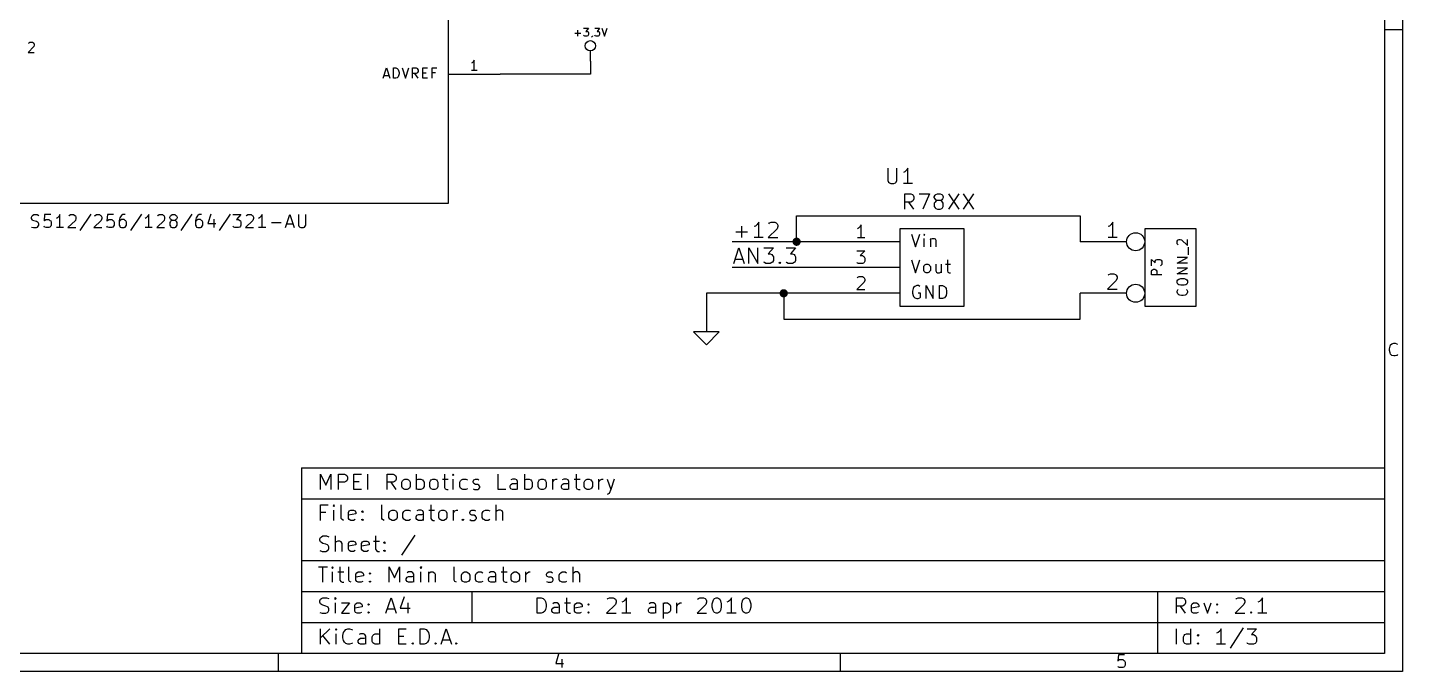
# Model space of a CAD drawing. Extents: x 4000 to 113000, y 4000 to 78670.
# Drawn here: x 59670 to 113000, y 4000 to 28980 of the extents above; entities that cross this region are included whole.
import ezdxf

# ---------------------------------------------------------------- set-up
doc = ezdxf.new("R2010")
doc.units = 0
doc.layers.add('BLACK', color=1, linetype='CONTINUOUS')

msp = doc.modelspace()

# ---------------------------------------------------------------- linework, layer by layer
at = {"layer": 'BLACK'}
for p, q in [((113000, 78670), (113000, 4000)), ((112300, 77970), (112300, 4700)), ((76000, 22170), (76000, 67170)), ((81020, 28650), (81020, 28880)), ((81240, 28950), (81430, 28950)), ((81430, 28950), (81330, 28830)), ((81330, 28830), (81370, 28830)), ((81370, 28830), (81400, 28820)), ((81400, 28820), (81410, 28810)), ((81410, 28810), (81430, 28780)), ((81670, 28950), (81860, 28950)), ((81860, 28950), (81760, 28830)), ((81760, 28830), (81800, 28830)), ((81800, 28830), (81830, 28820)), ((81830, 28820), (81840, 28810)), ((81840, 28810), (81860, 28780)), ((81950, 28950), (82050, 28650)), ((82050, 28650), (82150, 28950)), ((113000, 28890), (112300, 28890)), ((59710, 28370), (59730, 28390)), ((59730, 28390), (59760, 28410)), ((59760, 28410), (59860, 28410)), ((59860, 28410), (59900, 28390)), ((59900, 28390), (59920, 28370)), ((59920, 28370), (59930, 28330)), ((59930, 28290), (59920, 28240)), ((59930, 28330), (59930, 28290)), ((80900, 28760), (81130, 28760)), ((81260, 28660), (81240, 28680)), ((81290, 28650), (81260, 28660)), ((81370, 28650), (81290, 28650)), ((81400, 28660), (81370, 28650)), ((81410, 28680), (81400, 28660)), ((81430, 28710), (81410, 28680)), ((81430, 28780), (81430, 28710)), ((81560, 28620), (81550, 28610)), ((81580, 28650), (81560, 28620)), ((81580, 28660), (81580, 28650)), ((81690, 28660), (81670, 28680)), ((81720, 28650), (81690, 28660)), ((81800, 28650), (81720, 28650)), ((81830, 28660), (81800, 28650)), ((81840, 28680), (81830, 28660)), ((81860, 28710), (81840, 28680)), ((81860, 28780), (81860, 28710)), ((59920, 28240), (59690, 28010)), ((59690, 28010), (59930, 28010)), ((81500, 27670), (81500, 28070)), ((73460, 27010), (73590, 27410)), ((73590, 27410), (73720, 27010)), ((73860, 27010), (73860, 27410)), ((73860, 27410), (73950, 27410)), ((73950, 27410), (74010, 27390)), ((74010, 27390), (74050, 27350)), ((74050, 27350), (74060, 27310)), ((74060, 27310), (74080, 27240)), ((74080, 27240), (74080, 27180)), ((74200, 27410), (74330, 27010)), ((74330, 27010), (74460, 27410)), ((74600, 27010), (74600, 27410)), ((74600, 27410), (74750, 27410)), ((74750, 27200), (74600, 27200)), ((74820, 27010), (74690, 27200)), ((74750, 27410), (74790, 27390)), ((74790, 27220), (74750, 27200)), ((74790, 27390), (74800, 27370)), ((74800, 27240), (74790, 27220)), ((74800, 27370), (74820, 27330)), ((74820, 27270), (74800, 27240)), ((74820, 27330), (74820, 27270)), ((75000, 27010), (75000, 27410)), ((75000, 27410), (75190, 27410)), ((75000, 27220), (75130, 27220)), ((75360, 27010), (75360, 27410)), ((75360, 27410), (75550, 27410)), ((75490, 27220), (75360, 27220)), ((76920, 27610), (76890, 27590)), ((77110, 27310), (76890, 27310)), ((76960, 27650), (76920, 27610)), ((77000, 27710), (76960, 27650)), ((77000, 27310), (77000, 27710)), ((81500, 27670), (81500, 27170)), ((73500, 27120), (73690, 27120)), ((73950, 27010), (73860, 27010)), ((74010, 27030), (73950, 27010)), ((74050, 27070), (74010, 27030)), ((74060, 27100), (74050, 27070)), ((74080, 27180), (74060, 27100)), ((75190, 27010), (75000, 27010)), ((76000, 27170), (78000, 27170)), ((81500, 27170), (78000, 27170)), ((93040, 23530), (93040, 23040)), ((93390, 23040), (93390, 23530)), ((93820, 23530), (93760, 23440)), ((93820, 22930), (93820, 23530)), ((93040, 23040), (93070, 22980)), ((93070, 22980), (93100, 22960)), ((93100, 22960), (93160, 22930)), ((93270, 22930), (93330, 22960)), ((93330, 22960), (93360, 22980)), ((93360, 22980), (93390, 23040)), ((93700, 23380), (93640, 23360)), ((93760, 23440), (93700, 23380)), ((93160, 22930), (93270, 22930)), ((93990, 22930), (93640, 22930)), ((93700, 21930), (93700, 22530)), ((93700, 22530), (93930, 22530)), ((93930, 22530), (93990, 22500)), ((93990, 22500), (94020, 22470)), ((94020, 22470), (94050, 22410)), ((94050, 22410), (94050, 22330)), ((94250, 22530), (94650, 22530)), ((94650, 22530), (94390, 21930)), ((94840, 22410), (94870, 22470)), ((94840, 22380), (94840, 22410)), ((94870, 22470), (94900, 22500)), ((94900, 22500), (94960, 22530)), ((94960, 22530), (95070, 22530)), ((95070, 22530), (95130, 22500)), ((95130, 22500), (95160, 22470)), ((95160, 22470), (95190, 22410)), ((95190, 22410), (95190, 22380)), ((95390, 22530), (95790, 21930)), ((95790, 22530), (95390, 21930)), ((95960, 22530), (96360, 21930)), ((96360, 22530), (95960, 21930)), ((56000, 22170), (76000, 22170)), ((93930, 22210), (93700, 22210)), ((94050, 21930), (93850, 22210)), ((93990, 22240), (93930, 22210)), ((94020, 22270), (93990, 22240)), ((94050, 22330), (94020, 22270)), ((94870, 22330), (94840, 22380)), ((94870, 22210), (94840, 22160)), ((94840, 22160), (94840, 22040)), ((94840, 22040), (94870, 21980)), ((94900, 22300), (94870, 22330)), ((94900, 22240), (94870, 22210)), ((94870, 21980), (94900, 21960)), ((94960, 22270), (94900, 22300)), ((94960, 22270), (94900, 22240)), ((94900, 21960), (94960, 21930)), ((95070, 22270), (94960, 22270)), ((94960, 21930), (95070, 21930)), ((95130, 22300), (95070, 22270)), ((95130, 22240), (95070, 22270)), ((95070, 21930), (95130, 21960)), ((95160, 22330), (95130, 22300)), ((95160, 22210), (95130, 22240)), ((95130, 21960), (95160, 21980)), ((95190, 22380), (95160, 22330)), ((95190, 22160), (95160, 22210)), ((95160, 21980), (95190, 22040)), ((95190, 22040), (95190, 22160)), ((59830, 21620), (59850, 21670)), ((59830, 21570), (59830, 21620)), ((59850, 21530), (59830, 21570)), ((59850, 21670), (59870, 21690)), ((59870, 21500), (59850, 21530)), ((59870, 21690), (59920, 21720)), ((59920, 21480), (59870, 21500)), ((59920, 21720), (60040, 21720)), ((60020, 21460), (59920, 21480)), ((60060, 21430), (60020, 21460)), ((60040, 21720), (60110, 21690)), ((60090, 21410), (60060, 21430)), ((60110, 21360), (60090, 21410)), ((60110, 21310), (60110, 21360)), ((60330, 21720), (60310, 21480)), ((60310, 21480), (60330, 21500)), ((60570, 21720), (60330, 21720)), ((60330, 21500), (60380, 21530)), ((60380, 21530), (60500, 21530)), ((60500, 21530), (60540, 21500)), ((60540, 21500), (60570, 21480)), ((60570, 21480), (60590, 21430)), ((60590, 21430), (60590, 21310)), ((60830, 21600), (60790, 21570)), ((60880, 21650), (60830, 21600)), ((60930, 21720), (60880, 21650)), ((60930, 21220), (60930, 21720)), ((61530, 21500), (61240, 21220)), ((61270, 21670), (61290, 21690)), ((61290, 21690), (61340, 21720)), ((61340, 21720), (61460, 21720)), ((61460, 21720), (61500, 21690)), ((61500, 21690), (61530, 21670)), ((61530, 21670), (61550, 21620)), ((61550, 21570), (61530, 21500)), ((61550, 21620), (61550, 21570)), ((62130, 21740), (61700, 21100)), ((62530, 21500), (62240, 21220)), ((62270, 21670), (62290, 21690)), ((62290, 21690), (62340, 21720)), ((62340, 21720), (62460, 21720)), ((62460, 21720), (62500, 21690)), ((62500, 21690), (62530, 21670)), ((62530, 21670), (62550, 21620)), ((62550, 21570), (62530, 21500)), ((62550, 21620), (62550, 21570)), ((62770, 21720), (62750, 21480)), ((62750, 21480), (62770, 21500)), ((63010, 21720), (62770, 21720)), ((62770, 21500), (62820, 21530)), ((62820, 21530), (62940, 21530)), ((62940, 21530), (62980, 21500)), ((62980, 21500), (63010, 21480)), ((63010, 21480), (63030, 21430)), ((63030, 21430), (63030, 21310)), ((63250, 21600), (63230, 21500)), ((63230, 21500), (63230, 21310)), ((63250, 21480), (63230, 21430)), ((63300, 21670), (63250, 21600)), ((63270, 21500), (63250, 21480)), ((63320, 21530), (63270, 21500)), ((63320, 21690), (63300, 21670)), ((63370, 21720), (63320, 21690)), ((63420, 21530), (63320, 21530)), ((63460, 21720), (63370, 21720)), ((63460, 21500), (63420, 21530)), ((63490, 21480), (63460, 21500)), ((63510, 21430), (63490, 21480)), ((63510, 21310), (63510, 21430)), ((64090, 21740), (63660, 21100)), ((64270, 21600), (64230, 21570)), ((64320, 21650), (64270, 21600)), ((64370, 21720), (64320, 21650)), ((64370, 21220), (64370, 21720)), ((64970, 21500), (64680, 21220)), ((64710, 21670), (64730, 21690)), ((64730, 21690), (64780, 21720)), ((64780, 21720), (64900, 21720)), ((64900, 21720), (64940, 21690)), ((64940, 21690), (64970, 21670)), ((64970, 21670), (64990, 21620)), ((64990, 21570), (64970, 21500)), ((64990, 21620), (64990, 21570)), ((65190, 21620), (65210, 21670)), ((65190, 21600), (65190, 21620)), ((65210, 21550), (65190, 21600)), ((65210, 21460), (65190, 21410)), ((65190, 21410), (65190, 21310)), ((65210, 21670), (65230, 21690)), ((65230, 21530), (65210, 21550)), ((65230, 21480), (65210, 21460)), ((65230, 21690), (65280, 21720)), ((65280, 21500), (65230, 21530)), ((65280, 21500), (65230, 21480)), ((65280, 21720), (65380, 21720)), ((65380, 21500), (65280, 21500)), ((65380, 21720), (65420, 21690)), ((65420, 21530), (65380, 21500)), ((65420, 21480), (65380, 21500)), ((65420, 21690), (65450, 21670)), ((65450, 21550), (65420, 21530)), ((65450, 21460), (65420, 21480)), ((65450, 21670), (65470, 21620)), ((65470, 21600), (65450, 21550)), ((65470, 21410), (65450, 21460)), ((65470, 21620), (65470, 21600)), ((65470, 21310), (65470, 21410)), ((66050, 21740), (65620, 21100)), ((66210, 21600), (66190, 21500)), ((66190, 21500), (66190, 21310)), ((66210, 21480), (66190, 21430)), ((66260, 21670), (66210, 21600)), ((66230, 21500), (66210, 21480)), ((66280, 21530), (66230, 21500)), ((66280, 21690), (66260, 21670)), ((66330, 21720), (66280, 21690)), ((66380, 21530), (66280, 21530)), ((66420, 21720), (66330, 21720)), ((66420, 21500), (66380, 21530)), ((66450, 21480), (66420, 21500)), ((66470, 21430), (66450, 21480)), ((66470, 21310), (66470, 21430)), ((66780, 21740), (66670, 21380)), ((66670, 21380), (66970, 21380)), ((66900, 21550), (66900, 21220)), ((67530, 21740), (67100, 21100)), ((67640, 21720), (67950, 21720)), ((67950, 21720), (67780, 21530)), ((67780, 21530), (67860, 21530)), ((67860, 21530), (67900, 21500)), ((67900, 21500), (67930, 21480)), ((67930, 21480), (67950, 21430)), ((67950, 21430), (67950, 21310)), ((68410, 21500), (68120, 21220)), ((68150, 21670), (68170, 21690)), ((68170, 21690), (68220, 21720)), ((68220, 21720), (68340, 21720)), ((68340, 21720), (68380, 21690)), ((68380, 21690), (68410, 21670)), ((68410, 21670), (68430, 21620)), ((68430, 21570), (68410, 21500)), ((68430, 21620), (68430, 21570)), ((68670, 21600), (68630, 21570)), ((68720, 21650), (68670, 21600)), ((68770, 21720), (68720, 21650)), ((68770, 21220), (68770, 21720)), ((69130, 21410), (69510, 21410)), ((69680, 21220), (69840, 21720)), ((69730, 21360), (69960, 21360)), ((69840, 21720), (70010, 21220)), ((70180, 21720), (70180, 21310)), ((70460, 21310), (70460, 21720)), ((87970, 21340), (87910, 21280)), ((88030, 21430), (87970, 21340)), ((88030, 20830), (88030, 21430)), ((88420, 21370), (88450, 21400)), ((88450, 21400), (88510, 21430)), ((88510, 21430), (88650, 21430)), ((88650, 21430), (88710, 21400)), ((88710, 21400), (88740, 21370)), ((88740, 21370), (88770, 21310)), ((89500, 20670), (89500, 21670)), ((89500, 21670), (100500, 21670)), ((100500, 21670), (100500, 20670)), ((101700, 21340), (101640, 21280)), ((101760, 21430), (101700, 21340)), ((101760, 20830), (101760, 21430)), ((59830, 21240), (59900, 21220)), ((59900, 21220), (60020, 21220)), ((60020, 21220), (60060, 21240)), ((60060, 21240), (60090, 21270)), ((60090, 21270), (60110, 21310)), ((60330, 21240), (60310, 21270)), ((60380, 21220), (60330, 21240)), ((60500, 21220), (60380, 21220)), ((60540, 21240), (60500, 21220)), ((60570, 21270), (60540, 21240)), ((60590, 21310), (60570, 21270)), ((61070, 21220), (60790, 21220)), ((61240, 21220), (61550, 21220)), ((62240, 21220), (62550, 21220)), ((62770, 21240), (62750, 21270)), ((62820, 21220), (62770, 21240)), ((62940, 21220), (62820, 21220)), ((62980, 21240), (62940, 21220)), ((63010, 21270), (62980, 21240)), ((63030, 21310), (63010, 21270)), ((63230, 21310), (63250, 21270)), ((63250, 21270), (63270, 21240)), ((63270, 21240), (63320, 21220)), ((63320, 21220), (63420, 21220)), ((63420, 21220), (63460, 21240)), ((63460, 21240), (63490, 21270)), ((63490, 21270), (63510, 21310)), ((64510, 21220), (64230, 21220)), ((64680, 21220), (64990, 21220)), ((65190, 21310), (65210, 21270)), ((65210, 21270), (65230, 21240)), ((65230, 21240), (65280, 21220)), ((65280, 21220), (65380, 21220)), ((65380, 21220), (65420, 21240)), ((65420, 21240), (65450, 21270)), ((65450, 21270), (65470, 21310)), ((66190, 21310), (66210, 21270)), ((66210, 21270), (66230, 21240)), ((66230, 21240), (66280, 21220)), ((66280, 21220), (66380, 21220)), ((66380, 21220), (66420, 21240)), ((66420, 21240), (66450, 21270)), ((66450, 21270), (66470, 21310)), ((67670, 21240), (67640, 21270)), ((67710, 21220), (67670, 21240)), ((67860, 21220), (67710, 21220)), ((67900, 21240), (67860, 21220)), ((67930, 21270), (67900, 21240)), ((67950, 21310), (67930, 21270)), ((68120, 21220), (68430, 21220)), ((68910, 21220), (68630, 21220)), ((70180, 21310), (70200, 21270)), ((70200, 21270), (70230, 21240)), ((70230, 21240), (70270, 21220)), ((70270, 21220), (70370, 21220)), ((70370, 21220), (70420, 21240)), ((70420, 21240), (70440, 21270)), ((70440, 21270), (70460, 21310)), ((87140, 21060), (87600, 21060)), ((87370, 20830), (87370, 21280)), ((87910, 21280), (87850, 21260)), ((88200, 20830), (87850, 20830)), ((88740, 21170), (88400, 20830)), ((88400, 20830), (88770, 20830)), ((88770, 21260), (88740, 21170)), ((88770, 21310), (88770, 21260)), ((91900, 21200), (91860, 21170)), ((92140, 20820), (91860, 20820)), ((91950, 21250), (91900, 21200)), ((92000, 21320), (91950, 21250)), ((92000, 20820), (92000, 21320)), ((96000, 21170), (93500, 21170)), ((93500, 21170), (93500, 18170)), ((93950, 20970), (94110, 20470)), ((94110, 20470), (94280, 20970)), ((94450, 20970), (94430, 20940)), ((94430, 20940), (94450, 20920)), ((94470, 20940), (94450, 20970)), ((94450, 20970), (94450, 20920)), ((94450, 20920), (94470, 20940)), ((94450, 20470), (94450, 20800)), ((94690, 20800), (94690, 20470)), ((94710, 20780), (94760, 20800)), ((94760, 20800), (94830, 20800)), ((94830, 20800), (94880, 20780)), ((96000, 18170), (96000, 21170)), ((101640, 21280), (101580, 21260)), ((101930, 20830), (101580, 20830)), ((103000, 21170), (103000, 18170)), ((105000, 21170), (103000, 21170)), ((105000, 18170), (105000, 21170)), ((90500, 20670), (87000, 20670)), ((87060, 19830), (87260, 20430)), ((87260, 20430), (87460, 19830)), ((87650, 19830), (87650, 20430)), ((87650, 20430), (88000, 19830)), ((88000, 19830), (88000, 20430)), ((88230, 20430), (88600, 20430)), ((88600, 20430), (88400, 20200)), ((89090, 20430), (89460, 20430)), ((89460, 20430), (89260, 20200)), ((93500, 20670), (90500, 20670)), ((91830, 20320), (92140, 20320)), ((92140, 20320), (91970, 20130)), ((94690, 20750), (94710, 20780)), ((94880, 20780), (94900, 20730)), ((94900, 20730), (94900, 20470)), ((102300, 20670), (100500, 20670)), ((104260, 20690), (104280, 20730)), ((104260, 20590), (104260, 20690)), ((104280, 20560), (104260, 20590)), ((104280, 20730), (104300, 20750)), ((104300, 20540), (104280, 20560)), ((104300, 20750), (104340, 20760)), ((104340, 20760), (104380, 20760)), ((104380, 20760), (104430, 20750)), ((104430, 20750), (104660, 20520)), ((104660, 20520), (104660, 20760)), ((104700, 20160), (104700, 20460)), ((87110, 20000), (87400, 20000)), ((88250, 19860), (88230, 19880)), ((88310, 19830), (88250, 19860)), ((88480, 19830), (88310, 19830)), ((88400, 20200), (88480, 20200)), ((88480, 20200), (88540, 20170)), ((88540, 19860), (88480, 19830)), ((88540, 20170), (88570, 20140)), ((88570, 19880), (88540, 19860)), ((88570, 20140), (88600, 20080)), ((88600, 19940), (88570, 19880)), ((88600, 20080), (88600, 19940)), ((88820, 19860), (88850, 19880)), ((88850, 19830), (88820, 19860)), ((88850, 19880), (88880, 19860)), ((88850, 19880), (88850, 19830)), ((88880, 19860), (88850, 19830)), ((89110, 19860), (89090, 19880)), ((89170, 19830), (89110, 19860)), ((89340, 19830), (89170, 19830)), ((89260, 20200), (89340, 20200)), ((89340, 20200), (89400, 20170)), ((89400, 19860), (89340, 19830)), ((89400, 20170), (89430, 20140)), ((89430, 19880), (89400, 19860)), ((89430, 20140), (89460, 20080)), ((89460, 19940), (89430, 19880)), ((89460, 20080), (89460, 19940)), ((91860, 19840), (91830, 19870)), ((91900, 19820), (91860, 19840)), ((92050, 19820), (91900, 19820)), ((91970, 20130), (92050, 20130)), ((92050, 20130), (92090, 20100)), ((92090, 19840), (92050, 19820)), ((92090, 20100), (92120, 20080)), ((92120, 19870), (92090, 19840)), ((92120, 20080), (92140, 20030)), ((92140, 19910), (92120, 19870)), ((92140, 20030), (92140, 19910)), ((93950, 19970), (94110, 19470)), ((94110, 19470), (94280, 19970)), ((94430, 19710), (94450, 19750)), ((94450, 19750), (94470, 19780)), ((94470, 19780), (94520, 19800)), ((94520, 19800), (94590, 19800)), ((94590, 19800), (94640, 19780)), ((94640, 19780), (94660, 19750)), ((94660, 19750), (94690, 19710)), ((94900, 19800), (94900, 19540)), ((95110, 19800), (95110, 19470)), ((95280, 19800), (95470, 19800)), ((95350, 19970), (95350, 19540)), ((103260, 19740), (103260, 19980)), ((103260, 19980), (103410, 19850)), ((103410, 19910), (103430, 19950)), ((103410, 19850), (103410, 19910)), ((103430, 19950), (103450, 19970)), ((103450, 19970), (103490, 19980)), ((103490, 19980), (103590, 19980)), ((103590, 19980), (103620, 19970)), ((103620, 19970), (103640, 19950)), ((103640, 19760), (103620, 19740)), ((103640, 19950), (103660, 19910)), ((103660, 19790), (103640, 19760)), ((103660, 19910), (103660, 19790)), ((104260, 19840), (104660, 20060)), ((104660, 20060), (104260, 20060)), ((104660, 19840), (104260, 19840)), ((90500, 19670), (87000, 19670)), ((93500, 19670), (90500, 19670)), ((91860, 19270), (91880, 19290)), ((91880, 19290), (91930, 19320)), ((91930, 19320), (92050, 19320)), ((92050, 19320), (92090, 19290)), ((92090, 19290), (92120, 19270)), ((92120, 19270), (92140, 19220)), ((92140, 19220), (92140, 19170)), ((94430, 19560), (94430, 19710)), ((94450, 19520), (94430, 19560)), ((94470, 19490), (94450, 19520)), ((94520, 19470), (94470, 19490)), ((94590, 19470), (94520, 19470)), ((94640, 19490), (94590, 19470)), ((94660, 19520), (94640, 19490)), ((94690, 19560), (94660, 19520)), ((94690, 19710), (94690, 19560)), ((94900, 19540), (94920, 19490)), ((94920, 19490), (94970, 19470)), ((94970, 19470), (95040, 19470)), ((95040, 19470), (95090, 19490)), ((95090, 19490), (95110, 19520)), ((95350, 19540), (95370, 19490)), ((95370, 19490), (95420, 19470)), ((95420, 19470), (95470, 19470)), ((101580, 19370), (101610, 19400)), ((101610, 19400), (101670, 19430)), ((101670, 19430), (101810, 19430)), ((101810, 19430), (101870, 19400)), ((101870, 19400), (101900, 19370)), ((101900, 19370), (101930, 19310)), ((101930, 19260), (101900, 19170)), ((101930, 19310), (101930, 19260)), ((103260, 19530), (103280, 19570)), ((103260, 19380), (103260, 19530)), ((103660, 19380), (103260, 19380)), ((103280, 19570), (103300, 19580)), ((103300, 19580), (103340, 19600)), ((103340, 19600), (103400, 19600)), ((103400, 19600), (103430, 19580)), ((103430, 19580), (103450, 19570)), ((103450, 19570), (103470, 19530)), ((103470, 19530), (103470, 19380)), ((104260, 19420), (104660, 19640)), ((104660, 19640), (104260, 19640)), ((104660, 19420), (104260, 19420)), ((104280, 19190), (104320, 19220)), ((104320, 19220), (104400, 19240)), ((104400, 19240), (104530, 19240)), ((104530, 19240), (104600, 19220)), ((104600, 19220), (104640, 19190)), ((90500, 18670), (86000, 18670)), ((86000, 18670), (86000, 17170)), ((89000, 18670), (89000, 17670)), ((93500, 18670), (90500, 18670)), ((92120, 19100), (91830, 18820)), ((91830, 18820), (92140, 18820)), ((92140, 19170), (92120, 19100)), ((94020, 18850), (94000, 18750)), ((94000, 18750), (94000, 18680)), ((94000, 18680), (94020, 18590)), ((94040, 18900), (94020, 18850)), ((94090, 18940), (94040, 18900)), ((94160, 18970), (94090, 18940)), ((94230, 18970), (94160, 18970)), ((94300, 18680), (94210, 18680)), ((94280, 18940), (94230, 18970)), ((94300, 18520), (94300, 18680)), ((94520, 18470), (94520, 18970)), ((94520, 18970), (94800, 18470)), ((94800, 18470), (94800, 18970)), ((95040, 18470), (95040, 18970)), ((95040, 18970), (95160, 18970)), ((95160, 18970), (95230, 18940)), ((95230, 18940), (95280, 18900)), ((95280, 18900), (95300, 18850)), ((95300, 18850), (95320, 18750)), ((95320, 18680), (95300, 18590)), ((95320, 18750), (95320, 18680)), ((100500, 17670), (100500, 18670)), ((102300, 18670), (100500, 18670)), ((101900, 19170), (101560, 18830)), ((101560, 18830), (101930, 18830)), ((104260, 19150), (104280, 19190)), ((104260, 19070), (104260, 19150)), ((104280, 19030), (104260, 19070)), ((104260, 18750), (104280, 18800)), ((104260, 18710), (104260, 18750)), ((104280, 18650), (104260, 18710)), ((104320, 19000), (104280, 19030)), ((104280, 18800), (104300, 18820)), ((104400, 18980), (104320, 19000)), ((104530, 18980), (104400, 18980)), ((104600, 19000), (104530, 18980)), ((104640, 19030), (104600, 19000)), ((104620, 18820), (104640, 18800)), ((104640, 19190), (104660, 19150)), ((104660, 19070), (104640, 19030)), ((104640, 18800), (104660, 18750)), ((104660, 18710), (104640, 18650)), ((104660, 19150), (104660, 19070)), ((104660, 18750), (104660, 18710)), ((93500, 18170), (96000, 18170)), ((94020, 18590), (94040, 18540)), ((94040, 18540), (94090, 18490)), ((94090, 18490), (94160, 18470)), ((94160, 18470), (94210, 18470)), ((94210, 18470), (94280, 18490)), ((94280, 18490), (94300, 18520)), ((95160, 18470), (95040, 18470)), ((95230, 18490), (95160, 18470)), ((95280, 18540), (95230, 18490)), ((95300, 18590), (95280, 18540)), ((103000, 18170), (105000, 18170)), ((104320, 18610), (104280, 18650)), ((104360, 18600), (104320, 18610)), ((104430, 18580), (104360, 18600)), ((104490, 18580), (104430, 18580)), ((104570, 18600), (104490, 18580)), ((104600, 18610), (104570, 18600)), ((104640, 18650), (104600, 18610)), ((89000, 17670), (100500, 17670)), ((85500, 17170), (86000, 16670)), ((86500, 17170), (85500, 17170)), ((86000, 16670), (86500, 17170)), ((112500, 16520), (112520, 16620)), ((112520, 16620), (112540, 16670)), ((112540, 16670), (112590, 16710)), ((112590, 16710), (112660, 16740)), ((112660, 16740), (112710, 16740)), ((112710, 16740), (112780, 16710)), ((112780, 16710), (112800, 16690)), ((112500, 16450), (112500, 16520)), ((112520, 16360), (112500, 16450)), ((112540, 16310), (112520, 16360)), ((112590, 16260), (112540, 16310)), ((112660, 16240), (112590, 16260)), ((112710, 16240), (112660, 16240)), ((112780, 16260), (112710, 16240)), ((112800, 16290), (112780, 16260)), ((70300, 11900), (70300, 4700)), ((70300, 11900), (112300, 11900)), ((71040, 11060), (71040, 11660)), ((71040, 11660), (71240, 11230)), ((71240, 11230), (71440, 11660)), ((71440, 11660), (71440, 11060)), ((71730, 11060), (71730, 11660)), ((71730, 11660), (71960, 11660)), ((71960, 11340), (71730, 11340)), ((71960, 11660), (72020, 11630)), ((72020, 11370), (71960, 11340)), ((72020, 11630), (72050, 11600)), ((72050, 11400), (72020, 11370)), ((72050, 11600), (72080, 11540)), ((72080, 11460), (72050, 11400)), ((72080, 11540), (72080, 11460)), ((72330, 11060), (72330, 11660)), ((72330, 11660), (72620, 11660)), ((72330, 11370), (72530, 11370)), ((72870, 11060), (72870, 11660)), ((73620, 11060), (73620, 11660)), ((73620, 11660), (73850, 11660)), ((73850, 11340), (73620, 11340)), ((73970, 11060), (73770, 11340)), ((73850, 11660), (73910, 11630)), ((73910, 11370), (73850, 11340)), ((73910, 11630), (73940, 11600)), ((73940, 11400), (73910, 11370)), ((73940, 11600), (73970, 11540)), ((73970, 11460), (73940, 11400)), ((73970, 11540), (73970, 11460)), ((74190, 11340), (74220, 11400)), ((74190, 11170), (74190, 11340)), ((74220, 11400), (74250, 11430)), ((74250, 11430), (74310, 11460)), ((74310, 11460), (74390, 11460)), ((74390, 11460), (74450, 11430)), ((74450, 11430), (74480, 11400)), ((74480, 11400), (74510, 11340)), ((74510, 11340), (74510, 11170)), ((74760, 11060), (74760, 11660)), ((74760, 11430), (74820, 11460)), ((74820, 11460), (74930, 11460)), ((74930, 11460), (74990, 11430)), ((74990, 11430), (75020, 11400)), ((75020, 11400), (75050, 11340)), ((75050, 11340), (75050, 11170)), ((75270, 11340), (75300, 11400)), ((75270, 11170), (75270, 11340)), ((75300, 11400), (75330, 11430)), ((75330, 11430), (75390, 11460)), ((75390, 11460), (75470, 11460)), ((75470, 11460), (75530, 11430)), ((75530, 11430), (75560, 11400)), ((75560, 11400), (75590, 11340)), ((75590, 11340), (75590, 11170)), ((75760, 11460), (75990, 11460)), ((75840, 11660), (75840, 11140)), ((76180, 11660), (76150, 11630)), ((76150, 11630), (76180, 11600)), ((76210, 11630), (76180, 11660)), ((76180, 11660), (76180, 11600)), ((76180, 11600), (76210, 11630)), ((76180, 11060), (76180, 11460)), ((76440, 11340), (76470, 11400)), ((76440, 11170), (76440, 11340)), ((76470, 11400), (76500, 11430)), ((76500, 11430), (76560, 11460)), ((76560, 11460), (76670, 11460)), ((76670, 11460), (76730, 11430)), ((76950, 11370), (76980, 11430)), ((76950, 11340), (76950, 11370)), ((76980, 11290), (76950, 11340)), ((76980, 11430), (77040, 11460)), ((77040, 11260), (76980, 11290)), ((77040, 11460), (77130, 11460)), ((77130, 11260), (77040, 11260)), ((77130, 11460), (77180, 11430)), ((77180, 11230), (77130, 11260)), ((77210, 11170), (77180, 11230)), ((77930, 11060), (77930, 11660)), ((78390, 11200), (78420, 11260)), ((78390, 11140), (78390, 11200)), ((78480, 11460), (78420, 11430)), ((78420, 11260), (78480, 11290)), ((78590, 11460), (78480, 11460)), ((78480, 11290), (78620, 11290)), ((78650, 11430), (78590, 11460)), ((78620, 11290), (78680, 11310)), ((78680, 11370), (78650, 11430)), ((78680, 11060), (78680, 11370)), ((78960, 11060), (78960, 11660)), ((78960, 11430), (79020, 11460)), ((79020, 11460), (79130, 11460)), ((79130, 11460), (79190, 11430)), ((79190, 11430), (79220, 11400)), ((79220, 11400), (79250, 11340)), ((79250, 11340), (79250, 11170)), ((79470, 11340), (79500, 11400)), ((79470, 11170), (79470, 11340)), ((79500, 11400), (79530, 11430)), ((79530, 11430), (79590, 11460)), ((79590, 11460), (79670, 11460)), ((79670, 11460), (79730, 11430)), ((79730, 11430), (79760, 11400)), ((79760, 11400), (79790, 11340)), ((79790, 11340), (79790, 11170)), ((80040, 11060), (80040, 11460)), ((80040, 11340), (80070, 11400)), ((80070, 11400), (80100, 11430)), ((80100, 11430), (80160, 11460)), ((80160, 11460), (80210, 11460)), ((80380, 11200), (80410, 11260)), ((80380, 11140), (80380, 11200)), ((80470, 11460), (80410, 11430)), ((80410, 11260), (80470, 11290)), ((80580, 11460), (80470, 11460)), ((80470, 11290), (80610, 11290)), ((80640, 11430), (80580, 11460)), ((80610, 11290), (80670, 11310)), ((80670, 11370), (80640, 11430)), ((80670, 11060), (80670, 11370)), ((80870, 11460), (81100, 11460)), ((80950, 11660), (80950, 11140)), ((81260, 11340), (81290, 11400)), ((81260, 11170), (81260, 11340)), ((81290, 11400), (81320, 11430)), ((81320, 11430), (81380, 11460)), ((81380, 11460), (81460, 11460)), ((81460, 11460), (81520, 11430)), ((81520, 11430), (81550, 11400)), ((81550, 11400), (81580, 11340)), ((81580, 11340), (81580, 11170)), ((81830, 11060), (81830, 11460)), ((81830, 11340), (81860, 11400)), ((81860, 11400), (81890, 11430)), ((81890, 11430), (81950, 11460)), ((81950, 11460), (82000, 11460)), ((82150, 11460), (82290, 11060)), ((82430, 11460), (82290, 11060)), ((70300, 10700), (112300, 10700)), ((72620, 11060), (72330, 11060)), ((74220, 11110), (74190, 11170)), ((74250, 11090), (74220, 11110)), ((74310, 11060), (74250, 11090)), ((74390, 11060), (74310, 11060)), ((74450, 11090), (74390, 11060)), ((74480, 11110), (74450, 11090)), ((74510, 11170), (74480, 11110)), ((74820, 11060), (74760, 11090)), ((74930, 11060), (74820, 11060)), ((74990, 11090), (74930, 11060)), ((75020, 11110), (74990, 11090)), ((75050, 11170), (75020, 11110)), ((75300, 11110), (75270, 11170)), ((75330, 11090), (75300, 11110)), ((75390, 11060), (75330, 11090)), ((75470, 11060), (75390, 11060)), ((75530, 11090), (75470, 11060)), ((75560, 11110), (75530, 11090)), ((75590, 11170), (75560, 11110)), ((75840, 11140), (75870, 11090)), ((75870, 11090), (75930, 11060)), ((75930, 11060), (75990, 11060)), ((76470, 11110), (76440, 11170)), ((76500, 11090), (76470, 11110)), ((76560, 11060), (76500, 11090)), ((76670, 11060), (76560, 11060)), ((76730, 11090), (76670, 11060)), ((76950, 11090), (77010, 11060)), ((77010, 11060), (77130, 11060)), ((77130, 11060), (77180, 11090)), ((77180, 11090), (77210, 11140)), ((77210, 11140), (77210, 11170)), ((78220, 11060), (77930, 11060)), ((78420, 11090), (78390, 11140)), ((78480, 11060), (78420, 11090)), ((78620, 11060), (78480, 11060)), ((78680, 11090), (78620, 11060)), ((79020, 11060), (78960, 11090)), ((79130, 11060), (79020, 11060)), ((79190, 11090), (79130, 11060)), ((79220, 11110), (79190, 11090)), ((79250, 11170), (79220, 11110)), ((79500, 11110), (79470, 11170)), ((79530, 11090), (79500, 11110)), ((79590, 11060), (79530, 11090)), ((79670, 11060), (79590, 11060)), ((79730, 11090), (79670, 11060)), ((79760, 11110), (79730, 11090)), ((79790, 11170), (79760, 11110)), ((80410, 11090), (80380, 11140)), ((80470, 11060), (80410, 11090)), ((80610, 11060), (80470, 11060)), ((80670, 11090), (80610, 11060)), ((80950, 11140), (80980, 11090)), ((80980, 11090), (81040, 11060)), ((81040, 11060), (81100, 11060)), ((81290, 11110), (81260, 11170)), ((81320, 11090), (81290, 11110)), ((81380, 11060), (81320, 11090)), ((81460, 11060), (81380, 11060)), ((81520, 11090), (81460, 11060)), ((81550, 11110), (81520, 11090)), ((81580, 11170), (81550, 11110)), ((82200, 10890), (82150, 10860)), ((82230, 10910), (82200, 10890)), ((82290, 11060), (82230, 10910)), ((71040, 9860), (71040, 10460)), ((71040, 10460), (71330, 10460)), ((71240, 10170), (71040, 10170)), ((71550, 10460), (71520, 10430)), ((71520, 10430), (71550, 10400)), ((71580, 10430), (71550, 10460)), ((71550, 10460), (71550, 10400)), ((71550, 10400), (71580, 10430)), ((71550, 9860), (71550, 10260)), ((71840, 9940), (71840, 10460)), ((72120, 10170), (72150, 10230)), ((72120, 9940), (72120, 10170)), ((72150, 10230), (72210, 10260)), ((72210, 10260), (72320, 10260)), ((72320, 10260), (72380, 10230)), ((72380, 10230), (72410, 10170)), ((72410, 10170), (72410, 10110)), ((72630, 10200), (72660, 10230)), ((72660, 10170), (72630, 10200)), ((72660, 10230), (72690, 10200)), ((72660, 10230), (72660, 10170)), ((72690, 10200), (72660, 10170)), ((73410, 9940), (73410, 10460)), ((73690, 10140), (73720, 10200)), ((73690, 9970), (73690, 10140)), ((73720, 10200), (73750, 10230)), ((73750, 10230), (73810, 10260)), ((73810, 10260), (73890, 10260)), ((73890, 10260), (73950, 10230)), ((73950, 10230), (73980, 10200)), ((73980, 10200), (74010, 10140)), ((74010, 10140), (74010, 9970)), ((74230, 10140), (74260, 10200)), ((74230, 9970), (74230, 10140)), ((74260, 10200), (74290, 10230)), ((74290, 10230), (74350, 10260)), ((74350, 10260), (74460, 10260)), ((74460, 10260), (74520, 10230)), ((74830, 10260), (74770, 10230)), ((74940, 10260), (74830, 10260)), ((75000, 10230), (74940, 10260)), ((75030, 10170), (75000, 10230)), ((75030, 9860), (75030, 10170)), ((75230, 10260), (75460, 10260)), ((75310, 10460), (75310, 9940)), ((75620, 10140), (75650, 10200)), ((75620, 9970), (75620, 10140)), ((75650, 10200), (75680, 10230)), ((75680, 10230), (75740, 10260)), ((75740, 10260), (75820, 10260)), ((75820, 10260), (75880, 10230)), ((75880, 10230), (75910, 10200)), ((75910, 10200), (75940, 10140)), ((75940, 10140), (75940, 9970)), ((76190, 9860), (76190, 10260)), ((76190, 10140), (76220, 10200)), ((76220, 10200), (76250, 10230)), ((76250, 10230), (76310, 10260)), ((76310, 10260), (76360, 10260)), ((76820, 10170), (76850, 10230)), ((76820, 10140), (76820, 10170)), ((76850, 10090), (76820, 10140)), ((76850, 10230), (76910, 10260)), ((76910, 10260), (77000, 10260)), ((77000, 10260), (77050, 10230)), ((77310, 10140), (77340, 10200)), ((77310, 9970), (77310, 10140)), ((77340, 10200), (77370, 10230)), ((77370, 10230), (77430, 10260)), ((77430, 10260), (77540, 10260)), ((77540, 10260), (77600, 10230)), ((77850, 9860), (77850, 10460)), ((77880, 10230), (77850, 10200)), ((77940, 10260), (77880, 10230)), ((78020, 10260), (77940, 10260)), ((78080, 10230), (78020, 10260)), ((78110, 10170), (78080, 10230)), ((78110, 9860), (78110, 10170)), ((71870, 9890), (71840, 9940)), ((71930, 9860), (71870, 9890)), ((72410, 10110), (72120, 10060)), ((72150, 9890), (72120, 9940)), ((72210, 9860), (72150, 9890)), ((72320, 9860), (72210, 9860)), ((72380, 9890), (72320, 9860)), ((72630, 9890), (72660, 9910)), ((72660, 9860), (72630, 9890)), ((72660, 9910), (72690, 9890)), ((72660, 9910), (72660, 9860)), ((72690, 9890), (72660, 9860)), ((73440, 9890), (73410, 9940)), ((73500, 9860), (73440, 9890)), ((73720, 9910), (73690, 9970)), ((73750, 9890), (73720, 9910)), ((73810, 9860), (73750, 9890)), ((73890, 9860), (73810, 9860)), ((73950, 9890), (73890, 9860)), ((73980, 9910), (73950, 9890)), ((74010, 9970), (73980, 9910)), ((74260, 9910), (74230, 9970)), ((74290, 9890), (74260, 9910)), ((74350, 9860), (74290, 9890)), ((74460, 9860), (74350, 9860)), ((74520, 9890), (74460, 9860)), ((74740, 10000), (74770, 10060)), ((74740, 9940), (74740, 10000)), ((74770, 9890), (74740, 9940)), ((74770, 10060), (74830, 10090)), ((74830, 9860), (74770, 9890)), ((74830, 10090), (74970, 10090)), ((74970, 9860), (74830, 9860)), ((74970, 10090), (75030, 10110)), ((75030, 9890), (74970, 9860)), ((75310, 9940), (75340, 9890)), ((75340, 9890), (75400, 9860)), ((75400, 9860), (75460, 9860)), ((75650, 9910), (75620, 9970)), ((75680, 9890), (75650, 9910)), ((75740, 9860), (75680, 9890)), ((75820, 9860), (75740, 9860)), ((75880, 9890), (75820, 9860)), ((75910, 9910), (75880, 9890)), ((75940, 9970), (75910, 9910)), ((76530, 9890), (76560, 9910)), ((76560, 9860), (76530, 9890)), ((76560, 9910), (76590, 9890)), ((76560, 9910), (76560, 9860)), ((76590, 9890), (76560, 9860)), ((76820, 9890), (76880, 9860)), ((76910, 10060), (76850, 10090)), ((76880, 9860), (77000, 9860)), ((77000, 10060), (76910, 10060)), ((77050, 10030), (77000, 10060)), ((77000, 9860), (77050, 9890)), ((77080, 9970), (77050, 10030)), ((77050, 9890), (77080, 9940)), ((77080, 9940), (77080, 9970)), ((77340, 9910), (77310, 9970)), ((77370, 9890), (77340, 9910)), ((77430, 9860), (77370, 9890)), ((77540, 9860), (77430, 9860)), ((77600, 9890), (77540, 9860)), ((71010, 9140), (71040, 9200)), ((71010, 9090), (71010, 9140)), ((71040, 9030), (71010, 9090)), ((71040, 9200), (71070, 9230)), ((71070, 9230), (71130, 9260)), ((71130, 9260), (71270, 9260)), ((71270, 9260), (71360, 9230)), ((71610, 8660), (71610, 9260)), ((73170, 9260), (73170, 8740)), ((74690, 9290), (74180, 8510)), ((71010, 8690), (71100, 8660)), ((71070, 9000), (71040, 9030)), ((71130, 8970), (71070, 9000)), ((71100, 8660), (71240, 8660)), ((71240, 8940), (71130, 8970)), ((71300, 8910), (71240, 8940)), ((71240, 8660), (71300, 8690)), ((71330, 8890), (71300, 8910)), ((71300, 8690), (71330, 8710)), ((71360, 8830), (71330, 8890)), ((71330, 8710), (71360, 8770)), ((71360, 8770), (71360, 8830)), ((71640, 9030), (71610, 9000)), ((71700, 9060), (71640, 9030)), ((71780, 9060), (71700, 9060)), ((71840, 9030), (71780, 9060)), ((71870, 8970), (71840, 9030)), ((71870, 8660), (71870, 8970)), ((72120, 8970), (72150, 9030)), ((72120, 8740), (72120, 8970)), ((72410, 8910), (72120, 8860)), ((72150, 8690), (72120, 8740)), ((72150, 9030), (72210, 9060)), ((72210, 8660), (72150, 8690)), ((72210, 9060), (72320, 9060)), ((72320, 8660), (72210, 8660)), ((72320, 9060), (72380, 9030)), ((72380, 8690), (72320, 8660)), ((72380, 9030), (72410, 8970)), ((72410, 8970), (72410, 8910)), ((72630, 8970), (72660, 9030)), ((72630, 8740), (72630, 8970)), ((72920, 8910), (72630, 8860)), ((72660, 8690), (72630, 8740)), ((72660, 9030), (72720, 9060)), ((72720, 8660), (72660, 8690)), ((72720, 9060), (72830, 9060)), ((72830, 8660), (72720, 8660)), ((72830, 9060), (72890, 9030)), ((72890, 8690), (72830, 8660)), ((72890, 9030), (72920, 8970)), ((72920, 8970), (72920, 8910)), ((73090, 9060), (73320, 9060)), ((73170, 8740), (73200, 8690)), ((73200, 8690), (73260, 8660)), ((73260, 8660), (73320, 8660)), ((73480, 9000), (73510, 9030)), ((73510, 8970), (73480, 9000)), ((73480, 8690), (73510, 8710)), ((73510, 8660), (73480, 8690)), ((73510, 9030), (73540, 9000)), ((73510, 9030), (73510, 8970)), ((73540, 9000), (73510, 8970)), ((73510, 8710), (73540, 8690)), ((73510, 8710), (73510, 8660)), ((73540, 8690), (73510, 8660)), ((70300, 8300), (112300, 8300)), ((70960, 8060), (71300, 8060)), ((71130, 7460), (71130, 8060)), ((71500, 8060), (71470, 8030)), ((71470, 8030), (71500, 8000)), ((71530, 8030), (71500, 8060)), ((71500, 8060), (71500, 8000)), ((71500, 8000), (71530, 8030)), ((71790, 8060), (71790, 7540)), ((72130, 7540), (72130, 8060)), ((73700, 7460), (73700, 8060)), ((73700, 8060), (73900, 7630)), ((73900, 7630), (74100, 8060)), ((74100, 8060), (74100, 7460)), ((74930, 8060), (74900, 8030)), ((74900, 8030), (74930, 8000)), ((74960, 8030), (74930, 8060)), ((74930, 8060), (74930, 8000)), ((74930, 8000), (74960, 8030)), ((76220, 7540), (76220, 8060)), ((78120, 8060), (78120, 7540)), ((80830, 7460), (80830, 8060)), ((71500, 7460), (71500, 7860)), ((71710, 7860), (71940, 7860)), ((71790, 7540), (71820, 7490)), ((71820, 7490), (71880, 7460)), ((72160, 7490), (72130, 7540)), ((72220, 7460), (72160, 7490)), ((72410, 7770), (72440, 7830)), ((72410, 7540), (72410, 7770)), ((72700, 7710), (72410, 7660)), ((72440, 7490), (72410, 7540)), ((72440, 7830), (72500, 7860)), ((72500, 7460), (72440, 7490)), ((72500, 7860), (72610, 7860)), ((72610, 7860), (72670, 7830)), ((72670, 7490), (72610, 7460)), ((72670, 7830), (72700, 7770)), ((72700, 7770), (72700, 7710)), ((72920, 7800), (72950, 7830)), ((72950, 7770), (72920, 7800)), ((72920, 7490), (72950, 7510)), ((72950, 7460), (72920, 7490)), ((72950, 7830), (72980, 7800)), ((72950, 7830), (72950, 7770)), ((72980, 7800), (72950, 7770)), ((72950, 7510), (72980, 7490)), ((72950, 7510), (72950, 7460)), ((72980, 7490), (72950, 7460)), ((74360, 7600), (74390, 7660)), ((74360, 7540), (74360, 7600)), ((74390, 7490), (74360, 7540)), ((74450, 7860), (74390, 7830)), ((74390, 7660), (74450, 7690)), ((74450, 7460), (74390, 7490)), ((74560, 7860), (74450, 7860)), ((74450, 7690), (74590, 7690)), ((74620, 7830), (74560, 7860)), ((74590, 7690), (74650, 7710)), ((74650, 7490), (74590, 7460)), ((74650, 7770), (74620, 7830)), ((74650, 7460), (74650, 7770)), ((74930, 7460), (74930, 7860)), ((75220, 7860), (75220, 7460)), ((75220, 7800), (75250, 7830)), ((75250, 7830), (75310, 7860)), ((75310, 7860), (75390, 7860)), ((75390, 7860), (75450, 7830)), ((75450, 7830), (75480, 7770)), ((75480, 7770), (75480, 7460)), ((76250, 7490), (76220, 7540)), ((76310, 7460), (76250, 7490)), ((76500, 7740), (76530, 7800)), ((76500, 7570), (76500, 7740)), ((76530, 7510), (76500, 7570)), ((76530, 7800), (76560, 7830)), ((76560, 7490), (76530, 7510)), ((76560, 7830), (76620, 7860)), ((76620, 7460), (76560, 7490)), ((76620, 7860), (76700, 7860)), ((76700, 7860), (76760, 7830)), ((76760, 7490), (76700, 7460)), ((76760, 7830), (76790, 7800)), ((76790, 7510), (76760, 7490)), ((76790, 7800), (76820, 7740)), ((76820, 7570), (76790, 7510)), ((76820, 7740), (76820, 7570)), ((77040, 7740), (77070, 7800)), ((77040, 7570), (77040, 7740)), ((77070, 7510), (77040, 7570)), ((77070, 7800), (77100, 7830)), ((77100, 7490), (77070, 7510)), ((77100, 7830), (77160, 7860)), ((77160, 7460), (77100, 7490)), ((77160, 7860), (77270, 7860)), ((77270, 7860), (77330, 7830)), ((77330, 7490), (77270, 7460)), ((77550, 7600), (77580, 7660)), ((77550, 7540), (77550, 7600)), ((77580, 7490), (77550, 7540)), ((77640, 7860), (77580, 7830)), ((77580, 7660), (77640, 7690)), ((77640, 7460), (77580, 7490)), ((77750, 7860), (77640, 7860)), ((77640, 7690), (77780, 7690)), ((77810, 7830), (77750, 7860)), ((77780, 7690), (77840, 7710)), ((77840, 7490), (77780, 7460)), ((77840, 7770), (77810, 7830)), ((77840, 7460), (77840, 7770)), ((78040, 7860), (78270, 7860)), ((78120, 7540), (78150, 7490)), ((78150, 7490), (78210, 7460)), ((78430, 7740), (78460, 7800)), ((78430, 7570), (78430, 7740)), ((78460, 7510), (78430, 7570)), ((78460, 7800), (78490, 7830)), ((78490, 7490), (78460, 7510)), ((78490, 7830), (78550, 7860)), ((78550, 7460), (78490, 7490)), ((78550, 7860), (78630, 7860)), ((78630, 7860), (78690, 7830)), ((78690, 7490), (78630, 7460)), ((78690, 7830), (78720, 7800)), ((78720, 7510), (78690, 7490)), ((78720, 7800), (78750, 7740)), ((78750, 7570), (78720, 7510)), ((78750, 7740), (78750, 7570)), ((79000, 7460), (79000, 7860)), ((79000, 7740), (79030, 7800)), ((79030, 7800), (79060, 7830)), ((79060, 7830), (79120, 7860)), ((79120, 7860), (79170, 7860)), ((79800, 7770), (79830, 7830)), ((79800, 7740), (79800, 7770)), ((79830, 7690), (79800, 7740)), ((79800, 7490), (79860, 7460)), ((79830, 7830), (79890, 7860)), ((79890, 7660), (79830, 7690)), ((79890, 7860), (79980, 7860)), ((79980, 7660), (79890, 7660)), ((79980, 7860), (80030, 7830)), ((80030, 7630), (79980, 7660)), ((79980, 7460), (80030, 7490)), ((80060, 7570), (80030, 7630)), ((80030, 7490), (80060, 7540)), ((80060, 7540), (80060, 7570)), ((80290, 7740), (80320, 7800)), ((80290, 7570), (80290, 7740)), ((80320, 7510), (80290, 7570)), ((80320, 7800), (80350, 7830)), ((80350, 7490), (80320, 7510)), ((80350, 7830), (80410, 7860)), ((80410, 7460), (80350, 7490)), ((80410, 7860), (80520, 7860)), ((80520, 7860), (80580, 7830)), ((80580, 7490), (80520, 7460)), ((80860, 7830), (80830, 7800)), ((80920, 7860), (80860, 7830)), ((81000, 7860), (80920, 7860)), ((81060, 7830), (81000, 7860)), ((81090, 7770), (81060, 7830)), ((81090, 7460), (81090, 7770)), ((70300, 7100), (112300, 7100)), ((71880, 7460), (71940, 7460)), ((72610, 7460), (72500, 7460)), ((74590, 7460), (74450, 7460)), ((76700, 7460), (76620, 7460)), ((76900, 7100), (76900, 5900)), ((77270, 7460), (77160, 7460)), ((77780, 7460), (77640, 7460)), ((78210, 7460), (78270, 7460)), ((78630, 7460), (78550, 7460)), ((79860, 7460), (79980, 7460)), ((80520, 7460), (80410, 7460)), ((103500, 7100), (103500, 4700)), ((71010, 6740), (71040, 6800)), ((71010, 6690), (71010, 6740)), ((71040, 6630), (71010, 6690)), ((71040, 6800), (71070, 6830)), ((71070, 6600), (71040, 6630)), ((71070, 6830), (71130, 6860)), ((71130, 6570), (71070, 6600)), ((71130, 6860), (71270, 6860)), ((71240, 6540), (71130, 6570)), ((71300, 6510), (71240, 6540)), ((71270, 6860), (71360, 6830)), ((71330, 6490), (71300, 6510)), ((71360, 6430), (71330, 6490)), ((71360, 6370), (71360, 6430)), ((71610, 6860), (71580, 6830)), ((71580, 6830), (71610, 6800)), ((71640, 6830), (71610, 6860)), ((71610, 6860), (71610, 6800)), ((71610, 6800), (71640, 6830)), ((71610, 6260), (71610, 6660)), ((71850, 6660), (72160, 6660)), ((72160, 6660), (71850, 6260)), ((72360, 6570), (72390, 6630)), ((72360, 6340), (72360, 6570)), ((72650, 6510), (72360, 6460)), ((72390, 6630), (72450, 6660)), ((72450, 6660), (72560, 6660)), ((72560, 6660), (72620, 6630)), ((72620, 6630), (72650, 6570)), ((72650, 6570), (72650, 6510)), ((72870, 6600), (72900, 6630)), ((72900, 6570), (72870, 6600)), ((72900, 6630), (72930, 6600)), ((72900, 6630), (72900, 6570)), ((72930, 6600), (72900, 6570)), ((73570, 6260), (73770, 6860)), ((73620, 6430), (73910, 6430)), ((73770, 6860), (73970, 6260)), ((74280, 6890), (74130, 6460)), ((74130, 6460), (74510, 6460)), ((74420, 6660), (74420, 6260)), ((79440, 6260), (79440, 6860)), ((79440, 6860), (79590, 6860)), ((79590, 6860), (79670, 6830)), ((79670, 6830), (79730, 6770)), ((79730, 6770), (79760, 6710)), ((79760, 6400), (79730, 6340)), ((79760, 6710), (79790, 6600)), ((79790, 6510), (79760, 6400)), ((79790, 6600), (79790, 6510)), ((80010, 6400), (80040, 6460)), ((80010, 6340), (80010, 6400)), ((80100, 6660), (80040, 6630)), ((80040, 6460), (80100, 6490)), ((80210, 6660), (80100, 6660)), ((80100, 6490), (80240, 6490)), ((80270, 6630), (80210, 6660)), ((80240, 6490), (80300, 6510)), ((80300, 6570), (80270, 6630)), ((80300, 6260), (80300, 6570)), ((80500, 6660), (80730, 6660)), ((80580, 6860), (80580, 6340)), ((80890, 6570), (80920, 6630)), ((80890, 6340), (80890, 6570)), ((81180, 6510), (80890, 6460)), ((80920, 6630), (80980, 6660)), ((80980, 6660), (81090, 6660)), ((81090, 6660), (81150, 6630)), ((81150, 6630), (81180, 6570)), ((81180, 6570), (81180, 6510)), ((81400, 6600), (81430, 6630)), ((81430, 6570), (81400, 6600)), ((81430, 6630), (81460, 6600)), ((81430, 6630), (81430, 6570)), ((81460, 6600), (81430, 6570)), ((82470, 6600), (82130, 6260)), ((82150, 6800), (82180, 6830)), ((82180, 6830), (82240, 6860)), ((82240, 6860), (82380, 6860)), ((82380, 6860), (82440, 6830)), ((82440, 6830), (82470, 6800)), ((82470, 6800), (82500, 6740)), ((82500, 6690), (82470, 6600)), ((82500, 6740), (82500, 6690)), ((82780, 6710), (82720, 6690)), ((82840, 6770), (82780, 6710)), ((82900, 6860), (82840, 6770)), ((82900, 6260), (82900, 6860)), ((83750, 6400), (83780, 6460)), ((83750, 6340), (83750, 6400)), ((83840, 6660), (83780, 6630)), ((83780, 6460), (83840, 6490)), ((83950, 6660), (83840, 6660)), ((83840, 6490), (83980, 6490)), ((84010, 6630), (83950, 6660)), ((83980, 6490), (84040, 6510)), ((84040, 6570), (84010, 6630)), ((84040, 6260), (84040, 6570)), ((84320, 6660), (84320, 6060)), ((84320, 6630), (84380, 6660)), ((84380, 6660), (84490, 6660)), ((84490, 6660), (84550, 6630)), ((84550, 6630), (84580, 6600)), ((84580, 6600), (84610, 6540)), ((84610, 6540), (84610, 6370)), ((84860, 6260), (84860, 6660)), ((84860, 6540), (84890, 6600)), ((84890, 6600), (84920, 6630)), ((84920, 6630), (84980, 6660)), ((84980, 6660), (85030, 6660)), ((85980, 6600), (85640, 6260)), ((85660, 6800), (85690, 6830)), ((85690, 6830), (85750, 6860)), ((85750, 6860), (85890, 6860)), ((85890, 6860), (85950, 6830)), ((85950, 6830), (85980, 6800)), ((85980, 6800), (86010, 6740)), ((86010, 6690), (85980, 6600)), ((86010, 6740), (86010, 6690)), ((86230, 6630), (86260, 6740)), ((86230, 6490), (86230, 6630)), ((86260, 6370), (86230, 6490)), ((86260, 6740), (86290, 6800)), ((86290, 6800), (86320, 6830)), ((86320, 6830), (86380, 6860)), ((86380, 6860), (86430, 6860)), ((86430, 6860), (86490, 6830)), ((86490, 6830), (86520, 6800)), ((86520, 6800), (86550, 6740)), ((86550, 6740), (86580, 6630)), ((86580, 6490), (86550, 6370)), ((86580, 6630), (86580, 6490)), ((86860, 6710), (86800, 6690)), ((86920, 6770), (86860, 6710)), ((86980, 6860), (86920, 6770)), ((86980, 6260), (86980, 6860)), ((87370, 6630), (87400, 6740)), ((87370, 6490), (87370, 6630)), ((87400, 6370), (87370, 6490)), ((87400, 6740), (87430, 6800)), ((87430, 6800), (87460, 6830)), ((87460, 6830), (87520, 6860)), ((87520, 6860), (87570, 6860)), ((87570, 6860), (87630, 6830)), ((87630, 6830), (87660, 6800)), ((87660, 6800), (87690, 6740)), ((87690, 6740), (87720, 6630)), ((87720, 6490), (87690, 6370)), ((87720, 6630), (87720, 6490)), ((104240, 6260), (104240, 6860)), ((104240, 6860), (104470, 6860)), ((104470, 6540), (104240, 6540)), ((104590, 6260), (104390, 6540)), ((104470, 6860), (104530, 6830)), ((104530, 6570), (104470, 6540)), ((104530, 6830), (104560, 6800)), ((104560, 6600), (104530, 6570)), ((104560, 6800), (104590, 6740)), ((104590, 6660), (104560, 6600)), ((104590, 6740), (104590, 6660)), ((104810, 6570), (104840, 6630)), ((104810, 6340), (104810, 6570)), ((105100, 6510), (104810, 6460)), ((104840, 6630), (104900, 6660)), ((104900, 6660), (105010, 6660)), ((105010, 6660), (105070, 6630)), ((105070, 6630), (105100, 6570)), ((105100, 6570), (105100, 6510)), ((105300, 6660), (105440, 6260)), ((105440, 6260), (105580, 6660)), ((105780, 6600), (105810, 6630)), ((105810, 6570), (105780, 6600)), ((105810, 6630), (105840, 6600)), ((105810, 6630), (105810, 6570)), ((105840, 6600), (105810, 6570)), ((106850, 6600), (106510, 6260)), ((106530, 6800), (106560, 6830)), ((106560, 6830), (106620, 6860)), ((106620, 6860), (106760, 6860)), ((106760, 6860), (106820, 6830)), ((106820, 6830), (106850, 6800)), ((106850, 6800), (106880, 6740)), ((106880, 6690), (106850, 6600)), ((106880, 6740), (106880, 6690)), ((107450, 6710), (107390, 6690)), ((107510, 6770), (107450, 6710)), ((107570, 6860), (107510, 6770)), ((107570, 6260), (107570, 6860)), ((70300, 5900), (112300, 5900)), ((71010, 6290), (71100, 6260)), ((71100, 6260), (71240, 6260)), ((71240, 6260), (71300, 6290)), ((71300, 6290), (71330, 6310)), ((71330, 6310), (71360, 6370)), ((71850, 6260), (72160, 6260)), ((72390, 6290), (72360, 6340)), ((72450, 6260), (72390, 6290)), ((72560, 6260), (72450, 6260)), ((72620, 6290), (72560, 6260)), ((72870, 6290), (72900, 6310)), ((72900, 6260), (72870, 6290)), ((72900, 6310), (72930, 6290)), ((72900, 6310), (72900, 6260)), ((72930, 6290), (72900, 6260)), ((79590, 6260), (79440, 6260)), ((79670, 6290), (79590, 6260)), ((79730, 6340), (79670, 6290)), ((80040, 6290), (80010, 6340)), ((80100, 6260), (80040, 6290)), ((80240, 6260), (80100, 6260)), ((80300, 6290), (80240, 6260)), ((80580, 6340), (80610, 6290)), ((80610, 6290), (80670, 6260)), ((80670, 6260), (80730, 6260)), ((80920, 6290), (80890, 6340)), ((80980, 6260), (80920, 6290)), ((81090, 6260), (80980, 6260)), ((81150, 6290), (81090, 6260)), ((81400, 6290), (81430, 6310)), ((81430, 6260), (81400, 6290)), ((81430, 6310), (81460, 6290)), ((81430, 6310), (81430, 6260)), ((81460, 6290), (81430, 6260)), ((82130, 6260), (82500, 6260)), ((83070, 6260), (82720, 6260)), ((83780, 6290), (83750, 6340)), ((83840, 6260), (83780, 6290)), ((83980, 6260), (83840, 6260)), ((84040, 6290), (83980, 6260)), ((84380, 6260), (84320, 6290)), ((84490, 6260), (84380, 6260)), ((84550, 6290), (84490, 6260)), ((84580, 6310), (84550, 6290)), ((84610, 6370), (84580, 6310)), ((85640, 6260), (86010, 6260)), ((86290, 6310), (86260, 6370)), ((86320, 6290), (86290, 6310)), ((86380, 6260), (86320, 6290)), ((86430, 6260), (86380, 6260)), ((86490, 6290), (86430, 6260)), ((86520, 6310), (86490, 6290)), ((86550, 6370), (86520, 6310)), ((87150, 6260), (86800, 6260)), ((87430, 6310), (87400, 6370)), ((87460, 6290), (87430, 6310)), ((87520, 6260), (87460, 6290)), ((87570, 6260), (87520, 6260)), ((87630, 6290), (87570, 6260)), ((87660, 6310), (87630, 6290)), ((87690, 6370), (87660, 6310)), ((104840, 6290), (104810, 6340)), ((104900, 6260), (104840, 6290)), ((105010, 6260), (104900, 6260)), ((105070, 6290), (105010, 6260)), ((105780, 6290), (105810, 6310)), ((105810, 6260), (105780, 6290)), ((105810, 6310), (105840, 6290)), ((105810, 6310), (105810, 6260)), ((105840, 6290), (105810, 6260)), ((106510, 6260), (106880, 6260)), ((107100, 6290), (107130, 6310)), ((107130, 6260), (107100, 6290)), ((107130, 6310), (107160, 6290)), ((107130, 6310), (107130, 6260)), ((107160, 6290), (107130, 6260)), ((107740, 6260), (107390, 6260)), ((71040, 5060), (71040, 5660)), ((71390, 5660), (71040, 5310)), ((71390, 5060), (71130, 5400)), ((71640, 5660), (71610, 5630)), ((71610, 5630), (71640, 5600)), ((71670, 5630), (71640, 5660)), ((71640, 5660), (71640, 5600)), ((71640, 5600), (71670, 5630)), ((71640, 5060), (71640, 5460)), ((71900, 5400), (71930, 5510)), ((71900, 5310), (71900, 5400)), ((71930, 5510), (71960, 5570)), ((71960, 5570), (72020, 5630)), ((72020, 5630), (72100, 5660)), ((72100, 5660), (72160, 5660)), ((72160, 5660), (72250, 5630)), ((72250, 5630), (72280, 5600)), ((72590, 5460), (72530, 5430)), ((72700, 5460), (72590, 5460)), ((72760, 5430), (72700, 5460)), ((72790, 5370), (72760, 5430)), ((72790, 5060), (72790, 5370)), ((73040, 5340), (73070, 5400)), ((73040, 5170), (73040, 5340)), ((73070, 5400), (73100, 5430)), ((73100, 5430), (73160, 5460)), ((73160, 5460), (73270, 5460)), ((73270, 5460), (73330, 5430)), ((73330, 5060), (73330, 5660)), ((74070, 5060), (74070, 5660)), ((74070, 5660), (74360, 5660)), ((74070, 5370), (74270, 5370)), ((74900, 5060), (74900, 5660)), ((74900, 5660), (75050, 5660)), ((75050, 5660), (75130, 5630)), ((75130, 5630), (75190, 5570)), ((75190, 5570), (75220, 5510)), ((75220, 5510), (75250, 5400)), ((75250, 5400), (75250, 5310)), ((75710, 5060), (75910, 5660)), ((75910, 5660), (76110, 5060)), ((104240, 5060), (104240, 5660)), ((104500, 5340), (104530, 5400)), ((104500, 5170), (104500, 5340)), ((104530, 5400), (104560, 5430)), ((104560, 5430), (104620, 5460)), ((104620, 5460), (104730, 5460)), ((104730, 5460), (104790, 5430)), ((104790, 5060), (104790, 5660)), ((105040, 5400), (105070, 5430)), ((105070, 5370), (105040, 5400)), ((105070, 5430), (105100, 5400)), ((105070, 5430), (105070, 5370)), ((105100, 5400), (105070, 5370)), ((105850, 5510), (105790, 5490)), ((105910, 5570), (105850, 5510)), ((105970, 5660), (105910, 5570)), ((105970, 5060), (105970, 5660)), ((106820, 5690), (106310, 4910)), ((106970, 5660), (107340, 5660)), ((107340, 5660), (107140, 5430)), ((107140, 5430), (107220, 5430)), ((107220, 5430), (107280, 5400)), ((107280, 5400), (107310, 5370)), ((107310, 5370), (107340, 5310)), ((71930, 5200), (71900, 5310)), ((71960, 5140), (71930, 5200)), ((72020, 5090), (71960, 5140)), ((72100, 5060), (72020, 5090)), ((72160, 5060), (72100, 5060)), ((72250, 5090), (72160, 5060)), ((72280, 5110), (72250, 5090)), ((72500, 5200), (72530, 5260)), ((72500, 5140), (72500, 5200)), ((72530, 5090), (72500, 5140)), ((72530, 5260), (72590, 5290)), ((72590, 5060), (72530, 5090)), ((72590, 5290), (72730, 5290)), ((72730, 5060), (72590, 5060)), ((72730, 5290), (72790, 5310)), ((72790, 5090), (72730, 5060)), ((73070, 5110), (73040, 5170)), ((73100, 5090), (73070, 5110)), ((73160, 5060), (73100, 5090)), ((73270, 5060), (73160, 5060)), ((73330, 5090), (73270, 5060)), ((74360, 5060), (74070, 5060)), ((74580, 5090), (74610, 5110)), ((74610, 5060), (74580, 5090)), ((74610, 5110), (74640, 5090)), ((74610, 5110), (74610, 5060)), ((74640, 5090), (74610, 5060)), ((75050, 5060), (74900, 5060)), ((75130, 5090), (75050, 5060)), ((75190, 5140), (75130, 5090)), ((75220, 5200), (75190, 5140)), ((75250, 5310), (75220, 5200)), ((75470, 5090), (75500, 5110)), ((75500, 5060), (75470, 5090)), ((75500, 5110), (75530, 5090)), ((75500, 5110), (75500, 5060)), ((75530, 5090), (75500, 5060)), ((75760, 5230), (76050, 5230)), ((76270, 5090), (76300, 5110)), ((76300, 5060), (76270, 5090)), ((76300, 5110), (76330, 5090)), ((76300, 5110), (76300, 5060)), ((76330, 5090), (76300, 5060)), ((104530, 5110), (104500, 5170)), ((104560, 5090), (104530, 5110)), ((104620, 5060), (104560, 5090)), ((104730, 5060), (104620, 5060)), ((104790, 5090), (104730, 5060)), ((105040, 5090), (105070, 5110)), ((105070, 5060), (105040, 5090)), ((105070, 5110), (105100, 5090)), ((105070, 5110), (105070, 5060)), ((105100, 5090), (105070, 5060)), ((106140, 5060), (105790, 5060)), ((106990, 5090), (106970, 5110)), ((107050, 5060), (106990, 5090)), ((107220, 5060), (107050, 5060)), ((107280, 5090), (107220, 5060)), ((107310, 5110), (107280, 5090)), ((107340, 5170), (107310, 5110)), ((107340, 5310), (107340, 5170)), ((112300, 4700), (4700, 4700)), ((69400, 4000), (69400, 4700)), ((80270, 4670), (80160, 4310)), ((80160, 4310), (80460, 4310)), ((80390, 4480), (80390, 4150)), ((91200, 4000), (91200, 4700)), ((101980, 4650), (101960, 4410)), ((101960, 4410), (101980, 4430)), ((102220, 4650), (101980, 4650)), ((101980, 4430), (102030, 4460)), ((102030, 4460), (102150, 4460)), ((102150, 4460), (102190, 4430)), ((102190, 4430), (102220, 4410)), ((102220, 4410), (102240, 4360)), ((102240, 4360), (102240, 4240)), ((113000, 4000), (4000, 4000)), ((101980, 4170), (101960, 4200)), ((102030, 4150), (101980, 4170)), ((102150, 4150), (102030, 4150)), ((102190, 4170), (102150, 4150)), ((102220, 4200), (102190, 4170)), ((102240, 4240), (102220, 4200))]:
    msp.add_line(p, q, dxfattribs=at)
at = {"layer": 'BLACK', "const_width": 160}
for points in [[(89420, 20670, 1), (89580, 20670, 1)], [(88920, 18670, 1), (89080, 18670, 1)]]:
    msp.add_lwpolyline(points, format="xyb", close=True, dxfattribs=at)
at = {"layer": 'BLACK'}
for centre, radius in [((81500, 28270), 200), ((102650, 20670), 350), ((102650, 18670), 350)]:
    msp.add_circle(centre, radius, dxfattribs=at)

doc.saveas('drawing.dxf')
